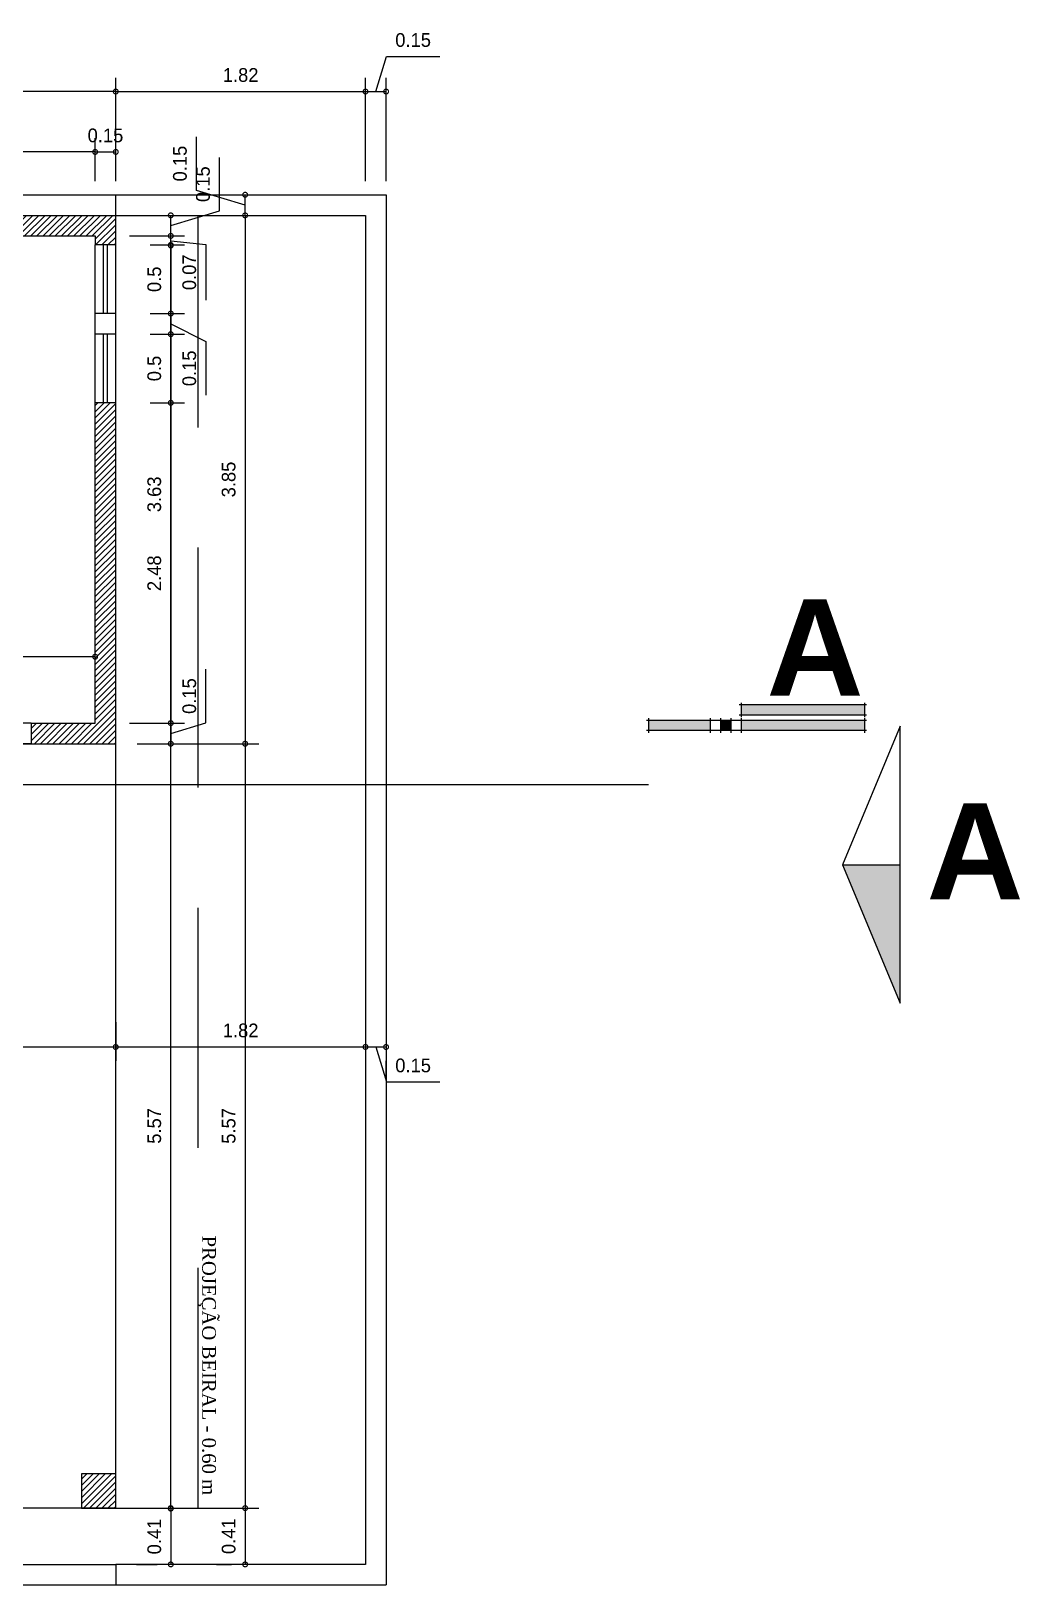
# Model space of a CAD drawing. Extents: x 130 to 509, y 87 to 225.
# Drawn here: x 307.24 to 314.45, y 123.96 to 135.28 of the extents above; entities that cross this region are included whole.
import ezdxf

# ---------------------------------------------------------------- set-up
doc = ezdxf.new("R2010")
doc.units = 0
doc.header["$LTSCALE"] = 7
doc.linetypes.add('ACAD_ISO05W100', pattern=[37.5, 24, -3, 0.5, -3, 0.5, -3, 0.5, -3])
doc.linetypes.add('HIDDEN', pattern=[0.375, 0.25, -0.125])
doc.layers.get('0').update_dxf_attribs({"linetype": 'CONTINUOUS'})
doc.layers.get('DEFPOINTS').update_dxf_attribs({"linetype": 'CONTINUOUS'})
for name, color, linetype in [('01', 7, 'CONTINUOUS'), ('02', 2, 'CONTINUOUS'), ('03', 3, 'CONTINUOUS'), ('04', 4, 'CONTINUOUS'), ('05', 5, 'CONTINUOUS'), ('06', 6, 'CONTINUOUS'), ('20', 2, 'CONTINUOUS'), ('CORTE', 5, 'ACAD_ISO05W100'), ('COTAS', 7, 'CONTINUOUS'), ('CT', 8, 'CONTINUOUS'), ('TEXTO', 3, 'CONTINUOUS')]:
    doc.layers.add(name, color=color, linetype=linetype)
doc.styles.add('SANSSERIFBOLD', font='sasb____.pfb')
doc.styles.add('TIMES', font='times.ttf')
doc.dimstyles.get("Standard").update_dxf_attribs({"dimtxt": 0.18, "dimasz": 0.18, "dimexe": 0.18, "dimexo": 0.0625, "dimgap": 0.09, "dimtad": 0, "dimtih": 1, "dimtoh": 1, "dimdec": 4, "dimzin": 0, "dimdsep": 46, "dimtxsty": 'Standard', "dimcen": 0.09, "dimadec": 0, "dimazin": 0, "dimtfac": 1, "dimtdec": 4, "dimtofl": 0, "dimtmove": 0, "dimatfit": 3, "dimfxl": 1, "dimtolj": 1, "dimtzin": 0, "dimarcsym": 0})
pattern_1 = [(45, (0, -11.625876), (-0.0224506403, 0.0224506403), [])]

# ---------------------------------------------------------------- blocks, each defined once
blk = doc.blocks.new('_DOTSMALL')
at = {"color": 0, "linetype": 'ByBlock', "const_width": 0.5}
blk.add_lwpolyline([(-0.0625, 0, 1), (0.0625, 0, 1)], format="xyb", close=True, dxfattribs=at)
blk = doc.blocks.new('*D83')
at = {"layer": 'COTAS', "color": 0}
for p, q in [((308.108, 130.088), (308.359, 130.088)), ((308.259, 124.518), (308.259, 130.088))]:
    blk.add_line(p, q, dxfattribs=at)
at = {"layer": 'DEFPOINTS', "color": 0}
for p in [(307.858, 130.088), (308.259, 130.088), (307.847, 124.518)]:
    blk.add_point(p, dxfattribs=at)
at = {"layer": 'COTAS', "color": 0, "xscale": 0.07, "yscale": 0.07, "zscale": 0.07}
for p, rotation in [((308.259, 130.088), 90), ((308.259, 124.518), 270)]:
    blk.add_blockref('_DOTSMALL', p, dxfattribs=dict(at, rotation=rotation))
at = {"layer": 'COTAS', "color": 2, "insert": (308.139, 127.303), "char_height": 0.1, "attachment_point": 5, "rotation": 90}
blk.add_mtext('\\A1;5.57', dxfattribs=at)
blk = doc.blocks.new('*D84')
at = {"layer": 'COTAS', "color": 0}
for p, q in [((308.108, 132.572), (308.359, 132.572)), ((308.259, 130.088), (308.259, 132.572))]:
    blk.add_line(p, q, dxfattribs=at)
at = {"layer": 'DEFPOINTS', "color": 0}
for p in [(307.858, 132.572), (308.259, 132.572), (307.858, 130.088)]:
    blk.add_point(p, dxfattribs=at)
at = {"layer": 'COTAS', "color": 0, "xscale": 0.07, "yscale": 0.07, "zscale": 0.07}
for p, rotation in [((308.259, 132.572), 90), ((308.259, 130.088), 270)]:
    blk.add_blockref('_DOTSMALL', p, dxfattribs=dict(at, rotation=rotation))
at = {"layer": 'COTAS', "color": 2, "insert": (308.139, 131.33), "char_height": 0.1, "attachment_point": 5, "rotation": 90}
blk.add_mtext('\\A1;2.48', dxfattribs=at)
blk = doc.blocks.new('*D85')
at = {"layer": 'COTAS', "color": 0}
for p, q in [((308.108, 133.072), (308.359, 133.072)), ((308.259, 132.572), (308.259, 133.072))]:
    blk.add_line(p, q, dxfattribs=at)
at = {"layer": 'DEFPOINTS', "color": 0}
for p in [(307.858, 133.072), (308.259, 133.072), (307.858, 132.572)]:
    blk.add_point(p, dxfattribs=at)
at = {"layer": 'COTAS', "color": 0, "xscale": 0.07, "yscale": 0.07, "zscale": 0.07}
for p, rotation in [((308.259, 133.072), 90), ((308.259, 132.572), 270)]:
    blk.add_blockref('_DOTSMALL', p, dxfattribs=dict(at, rotation=rotation))
at = {"layer": 'COTAS', "color": 2, "insert": (308.139, 132.822), "char_height": 0.1, "attachment_point": 5, "rotation": 90}
blk.add_mtext('\\A1;0.5', dxfattribs=at)
blk = doc.blocks.new('*D86')
at = {"layer": 'COTAS', "color": 0}
for p, q in [((308.108, 133.222), (308.359, 133.222)), ((308.259, 133.072), (308.259, 133.222)), ((308.259, 133.147), (308.514, 133.018)), ((308.514, 133.018), (308.514, 132.628))]:
    blk.add_line(p, q, dxfattribs=at)
at = {"layer": 'DEFPOINTS', "color": 0}
for p in [(307.858, 133.222), (308.259, 133.222), (307.858, 133.072)]:
    blk.add_point(p, dxfattribs=at)
at = {"layer": 'COTAS', "color": 0, "xscale": 0.07, "yscale": 0.07, "zscale": 0.07}
for p, rotation in [((308.259, 133.222), 90), ((308.259, 133.072), 270)]:
    blk.add_blockref('_DOTSMALL', p, dxfattribs=dict(at, rotation=rotation))
at = {"layer": 'COTAS', "color": 2, "insert": (308.394, 132.823), "char_height": 0.1, "attachment_point": 5, "rotation": 90}
blk.add_mtext('\\A1;0.15', dxfattribs=at)
blk = doc.blocks.new('*D87')
at = {"layer": 'COTAS', "color": 0}
for p, q in [((308.108, 133.722), (308.359, 133.722)), ((308.259, 133.222), (308.259, 133.722))]:
    blk.add_line(p, q, dxfattribs=at)
at = {"layer": 'DEFPOINTS', "color": 0}
for p in [(307.858, 133.722), (308.259, 133.722), (307.858, 133.222)]:
    blk.add_point(p, dxfattribs=at)
at = {"layer": 'COTAS', "color": 0, "xscale": 0.07, "yscale": 0.07, "zscale": 0.07}
for p, rotation in [((308.259, 133.722), 90), ((308.259, 133.222), 270)]:
    blk.add_blockref('_DOTSMALL', p, dxfattribs=dict(at, rotation=rotation))
at = {"layer": 'COTAS', "color": 2, "insert": (308.139, 133.472), "char_height": 0.1, "attachment_point": 5, "rotation": 90}
blk.add_mtext('\\A1;0.5', dxfattribs=at)
blk = doc.blocks.new('*D88')
at = {"layer": 'COTAS', "color": 0}
for p, q in [((308.259, 133.722), (308.259, 130.088)), ((308.013, 130.088), (308.159, 130.088))]:
    blk.add_line(p, q, dxfattribs=at)
at = {"layer": 'DEFPOINTS', "color": 0}
for p in [(307.858, 133.722), (308.259, 130.088), (308.263, 130.088)]:
    blk.add_point(p, dxfattribs=at)
at = {"layer": 'COTAS', "color": 0, "xscale": 0.07, "yscale": 0.07, "zscale": 0.07}
for p, rotation in [((308.259, 133.722), 90), ((308.259, 130.088), 270)]:
    blk.add_blockref('_DOTSMALL', p, dxfattribs=dict(at, rotation=rotation))
at = {"layer": 'COTAS', "color": 2, "insert": (308.139, 131.905), "char_height": 0.1, "attachment_point": 5, "rotation": 90}
blk.add_mtext('\\A1;3.63', dxfattribs=at)
blk = doc.blocks.new('*D89')
at = {"layer": 'COTAS', "color": 0}
for p, q in [((308.514, 130.24), (308.514, 130.63)), ((307.958, 130.238), (308.359, 130.238)), ((308.259, 130.163), (308.514, 130.24)), ((308.259, 130.088), (308.259, 130.238))]:
    blk.add_line(p, q, dxfattribs=at)
at = {"layer": 'DEFPOINTS', "color": 0}
for p in [(307.708, 130.238), (308.259, 130.238), (308.263, 130.088)]:
    blk.add_point(p, dxfattribs=at)
at = {"layer": 'COTAS', "color": 0, "xscale": 0.07, "yscale": 0.07, "zscale": 0.07}
for p, rotation in [((308.259, 130.238), 90), ((308.259, 130.088), 270)]:
    blk.add_blockref('_DOTSMALL', p, dxfattribs=dict(at, rotation=rotation))
at = {"layer": 'COTAS', "color": 2, "insert": (308.394, 130.435), "char_height": 0.1, "attachment_point": 5, "rotation": 90}
blk.add_mtext('\\A1;0.15', dxfattribs=at)
blk = doc.blocks.new('*D90')
at = {"layer": 'COTAS', "color": 0}
for p, q in [((308.259, 133.788), (308.259, 133.858)), ((307.958, 133.788), (308.359, 133.788)), ((308.259, 133.718), (308.259, 133.788)), ((308.259, 133.718), (308.259, 133.788)), ((308.259, 133.753), (308.514, 133.726)), ((308.514, 133.726), (308.514, 133.319)), ((308.259, 133.718), (308.259, 133.648))]:
    blk.add_line(p, q, dxfattribs=at)
at = {"layer": 'DEFPOINTS', "color": 0}
for p in [(307.708, 133.788), (308.259, 133.788), (308.259, 133.718)]:
    blk.add_point(p, dxfattribs=at)
at = {"layer": 'COTAS', "color": 0, "xscale": 0.07, "yscale": 0.07, "zscale": 0.07}
for p, rotation in [((308.259, 133.788), 270), ((308.259, 133.718), 90)]:
    blk.add_blockref('_DOTSMALL', p, dxfattribs=dict(at, rotation=rotation))
at = {"layer": 'COTAS', "color": 2, "insert": (308.394, 133.523), "char_height": 0.1, "attachment_point": 5, "rotation": 90}
blk.add_mtext('\\A1;0.07', dxfattribs=at)
blk = doc.blocks.new('*D91')
at = {"layer": 'COTAS', "color": 0}
for p, q in [((308.614, 133.97), (308.614, 134.36)), ((308.259, 133.863), (308.614, 133.97)), ((307.958, 133.938), (308.359, 133.938)), ((308.259, 133.788), (308.259, 133.938))]:
    blk.add_line(p, q, dxfattribs=at)
at = {"layer": 'DEFPOINTS', "color": 0}
for p in [(307.708, 133.938), (308.259, 133.938), (307.708, 133.788)]:
    blk.add_point(p, dxfattribs=at)
at = {"layer": 'COTAS', "color": 0, "xscale": 0.07, "yscale": 0.07, "zscale": 0.07}
for p, rotation in [((308.259, 133.938), 90), ((308.259, 133.788), 270)]:
    blk.add_blockref('_DOTSMALL', p, dxfattribs=dict(at, rotation=rotation))
at = {"layer": 'COTAS', "color": 2, "insert": (308.494, 134.165), "char_height": 0.1, "attachment_point": 5, "rotation": 90}
blk.add_mtext('\\A1;0.15', dxfattribs=at)
blk = doc.blocks.new('*D92')
at = {"layer": 'COTAS', "color": 0}
for p, q in [((308.259, 124.514), (308.259, 124.108)), ((308.009, 124.108), (308.159, 124.108))]:
    blk.add_line(p, q, dxfattribs=at)
at = {"layer": 'DEFPOINTS', "color": 0}
for p in [(308.259, 124.514), (308.259, 124.108), (308.259, 124.108)]:
    blk.add_point(p, dxfattribs=at)
at = {"layer": 'COTAS', "color": 0, "xscale": 0.07, "yscale": 0.07, "zscale": 0.07}
for p, rotation in [((308.259, 124.514), 90), ((308.259, 124.108), 270)]:
    blk.add_blockref('_DOTSMALL', p, dxfattribs=dict(at, rotation=rotation))
at = {"layer": 'COTAS', "color": 2, "insert": (308.139, 124.311), "char_height": 0.1, "attachment_point": 5, "rotation": 90}
blk.add_mtext('\\A1;0.41', dxfattribs=at)
blk = doc.blocks.new('*D113')
at = {"color": 0, "linetype": 'ByBlock'}
for p, q in [((307.708, 145.814), (307.708, 146.126)), ((307.858, 145.814), (307.858, 146.126)), ((307.708, 146.026), (307.858, 146.026))]:
    blk.add_line(p, q, dxfattribs=at)
at = {"layer": 'DEFPOINTS', "color": 0, "linetype": 'ByBlock'}
for p in [(307.858, 146.026), (307.708, 145.564), (307.858, 145.564)]:
    blk.add_point(p, dxfattribs=at)
at = {"color": 0, "linetype": 'ByBlock', "xscale": 0.07, "yscale": 0.07, "zscale": 0.07, "rotation": 180}
blk.add_blockref('_DOTSMALL', (307.708, 146.026), dxfattribs=at)
at = {"color": 0, "linetype": 'ByBlock', "xscale": 0.07, "yscale": 0.07, "zscale": 0.07}
blk.add_blockref('_DOTSMALL', (307.858, 146.026), dxfattribs=at)
at = {"color": 2, "linetype": 'ByBlock', "insert": (307.783, 146.146), "char_height": 0.1, "attachment_point": 5}
blk.add_mtext('\\A1;0.15', dxfattribs=at)
blk = doc.blocks.new('*D114')
at = {"layer": 'COTAS', "color": 0}
for p, q in [((304.858, 134.188), (304.858, 134.5)), ((307.708, 134.4), (304.858, 134.4))]:
    blk.add_line(p, q, dxfattribs=at)
at = {"layer": 'DEFPOINTS', "color": 0}
for p in [(304.858, 134.4), (304.858, 133.938), (307.708, 133.938)]:
    blk.add_point(p, dxfattribs=at)
at = {"layer": 'COTAS', "color": 0, "xscale": 0.07, "yscale": 0.07, "zscale": 0.07, "rotation": 180}
blk.add_blockref('_DOTSMALL', (304.858, 134.4), dxfattribs=at)
at = {"layer": 'COTAS', "color": 0, "xscale": 0.07, "yscale": 0.07, "zscale": 0.07}
blk.add_blockref('_DOTSMALL', (307.708, 134.4), dxfattribs=at)
at = {"layer": 'COTAS', "color": 2, "insert": (306.283, 134.52), "char_height": 0.1, "attachment_point": 5}
blk.add_mtext('\\A1;2.85', dxfattribs=at)
blk = doc.blocks.new('*D196')
at = {"color": 0, "linetype": 'ByBlock'}
for p, q in [((308.108, 145.564), (308.901, 145.564)), ((308.801, 145.564), (308.801, 141.714)), ((308.108, 141.714), (308.901, 141.714))]:
    blk.add_line(p, q, dxfattribs=at)
at = {"layer": 'DEFPOINTS', "color": 0, "linetype": 'ByBlock'}
for p in [(307.858, 145.564), (307.858, 141.714), (308.801, 141.714)]:
    blk.add_point(p, dxfattribs=at)
at = {"color": 0, "linetype": 'ByBlock', "xscale": 0.07, "yscale": 0.07, "zscale": 0.07}
for p, rotation in [((308.801, 145.564), 90), ((308.801, 141.714), 270)]:
    blk.add_blockref('_DOTSMALL', p, dxfattribs=dict(at, rotation=rotation))
at = {"color": 2, "linetype": 'ByBlock', "insert": (308.681, 143.639), "char_height": 0.1, "attachment_point": 5, "rotation": 90}
blk.add_mtext('\\A1;3.85', dxfattribs=at)
blk = doc.blocks.new('*D197')
at = {"layer": 'COTAS', "color": 0}
for p, q in [((308.446, 134.12), (308.446, 134.51)), ((308.801, 134.013), (308.446, 134.12)), ((308.593, 134.088), (308.701, 134.088)), ((308.801, 133.938), (308.801, 134.088))]:
    blk.add_line(p, q, dxfattribs=at)
at = {"layer": 'DEFPOINTS', "color": 0}
for p in [(308.801, 134.088), (308.843, 134.088), (307.858, 133.938)]:
    blk.add_point(p, dxfattribs=at)
at = {"layer": 'COTAS', "color": 0, "xscale": 0.07, "yscale": 0.07, "zscale": 0.07}
for p, rotation in [((308.801, 134.088), 90), ((308.801, 133.938), 270)]:
    blk.add_blockref('_DOTSMALL', p, dxfattribs=dict(at, rotation=rotation))
at = {"layer": 'COTAS', "color": 2, "insert": (308.326, 134.315), "char_height": 0.1, "attachment_point": 5, "rotation": 90}
blk.add_mtext('\\A1;0.15', dxfattribs=at)
blk = doc.blocks.new('*D198')
at = {"layer": 'COTAS', "color": 0}
for p, q in [((308.801, 130.088), (308.801, 124.518)), ((308.108, 124.518), (308.901, 124.518))]:
    blk.add_line(p, q, dxfattribs=at)
at = {"layer": 'DEFPOINTS', "color": 0}
for p in [(307.858, 130.088), (307.858, 124.518), (308.801, 124.518)]:
    blk.add_point(p, dxfattribs=at)
at = {"layer": 'COTAS', "color": 0, "xscale": 0.07, "yscale": 0.07, "zscale": 0.07}
for p, rotation in [((308.801, 130.088), 90), ((308.801, 124.518), 270)]:
    blk.add_blockref('_DOTSMALL', p, dxfattribs=dict(at, rotation=rotation))
at = {"layer": 'COTAS', "color": 2, "insert": (308.681, 127.303), "char_height": 0.1, "attachment_point": 5, "rotation": 90}
blk.add_mtext('\\A1;5.57', dxfattribs=at)
blk = doc.blocks.new('*D199')
at = {"layer": 'COTAS', "color": 0}
for p, q in [((308.801, 124.518), (308.801, 124.108)), ((308.593, 124.108), (308.701, 124.108))]:
    blk.add_line(p, q, dxfattribs=at)
at = {"layer": 'DEFPOINTS', "color": 0}
for p in [(307.858, 124.518), (308.801, 124.108), (308.843, 124.108)]:
    blk.add_point(p, dxfattribs=at)
at = {"layer": 'COTAS', "color": 0, "xscale": 0.07, "yscale": 0.07, "zscale": 0.07}
for p, rotation in [((308.801, 124.518), 90), ((308.801, 124.108), 270)]:
    blk.add_blockref('_DOTSMALL', p, dxfattribs=dict(at, rotation=rotation))
at = {"layer": 'COTAS', "color": 2, "insert": (308.681, 124.313), "char_height": 0.1, "attachment_point": 5, "rotation": 90}
blk.add_mtext('\\A1;0.41', dxfattribs=at)
blk = doc.blocks.new('*D200')
at = {"color": 0, "linetype": 'ByBlock'}
for p, q in [((301.237, 145.814), (301.237, 146.566)), ((307.858, 145.814), (307.858, 146.566)), ((307.858, 146.466), (301.237, 146.466))]:
    blk.add_line(p, q, dxfattribs=at)
at = {"layer": 'DEFPOINTS', "color": 0, "linetype": 'ByBlock'}
for p in [(301.237, 146.466), (301.237, 145.564), (307.858, 145.564)]:
    blk.add_point(p, dxfattribs=at)
at = {"color": 0, "linetype": 'ByBlock', "xscale": 0.07, "yscale": 0.07, "zscale": 0.07, "rotation": 180}
blk.add_blockref('_DOTSMALL', (301.237, 146.466), dxfattribs=at)
at = {"color": 0, "linetype": 'ByBlock', "xscale": 0.07, "yscale": 0.07, "zscale": 0.07}
blk.add_blockref('_DOTSMALL', (307.858, 146.466), dxfattribs=at)
at = {"color": 2, "linetype": 'ByBlock', "insert": (304.548, 146.586), "char_height": 0.1, "attachment_point": 5}
blk.add_mtext('\\A1;6.62', dxfattribs=at)
blk = doc.blocks.new('*D201')
at = {"layer": 'COTAS', "color": 0}
for p, q in [((309.678, 134.188), (309.678, 134.94)), ((307.858, 134.84), (309.678, 134.84))]:
    blk.add_line(p, q, dxfattribs=at)
at = {"layer": 'DEFPOINTS', "color": 0}
for p in [(309.678, 134.84), (307.858, 133.938), (309.678, 133.938)]:
    blk.add_point(p, dxfattribs=at)
at = {"layer": 'COTAS', "color": 0, "xscale": 0.07, "yscale": 0.07, "zscale": 0.07, "rotation": 180}
blk.add_blockref('_DOTSMALL', (307.858, 134.84), dxfattribs=at)
at = {"layer": 'COTAS', "color": 0, "xscale": 0.07, "yscale": 0.07, "zscale": 0.07}
blk.add_blockref('_DOTSMALL', (309.678, 134.84), dxfattribs=at)
at = {"layer": 'COTAS', "color": 2, "insert": (308.768, 134.96), "char_height": 0.1, "attachment_point": 5}
blk.add_mtext('\\A1;1.82', dxfattribs=at)
blk = doc.blocks.new('*D202')
at = {"layer": 'COTAS', "color": 0}
for p, q in [((309.753, 134.84), (309.83, 135.095)), ((309.83, 135.095), (310.22, 135.095)), ((309.828, 134.188), (309.828, 134.94)), ((309.678, 134.84), (309.828, 134.84))]:
    blk.add_line(p, q, dxfattribs=at)
at = {"layer": 'DEFPOINTS', "color": 0}
for p in [(309.828, 134.84), (309.678, 133.938), (309.828, 133.938)]:
    blk.add_point(p, dxfattribs=at)
at = {"layer": 'COTAS', "color": 0, "xscale": 0.07, "yscale": 0.07, "zscale": 0.07, "rotation": 180}
blk.add_blockref('_DOTSMALL', (309.678, 134.84), dxfattribs=at)
at = {"layer": 'COTAS', "color": 0, "xscale": 0.07, "yscale": 0.07, "zscale": 0.07}
blk.add_blockref('_DOTSMALL', (309.828, 134.84), dxfattribs=at)
at = {"layer": 'COTAS', "color": 2, "insert": (310.025, 135.215), "char_height": 0.1, "attachment_point": 5}
blk.add_mtext('\\A1;0.15', dxfattribs=at)
blk = doc.blocks.new('*D206')
at = {"color": 0, "linetype": 'ByBlock'}
for p, q in [((305.861, 139.686), (305.861, 139.404)), ((307.858, 139.686), (307.858, 139.404)), ((305.861, 139.504), (307.858, 139.504))]:
    blk.add_line(p, q, dxfattribs=at)
at = {"layer": 'DEFPOINTS', "color": 0, "linetype": 'ByBlock'}
for p in [(305.861, 139.936), (307.858, 139.936), (307.858, 139.504)]:
    blk.add_point(p, dxfattribs=at)
at = {"color": 0, "linetype": 'ByBlock', "xscale": 0.07, "yscale": 0.07, "zscale": 0.07, "rotation": 180}
blk.add_blockref('_DOTSMALL', (305.861, 139.504), dxfattribs=at)
at = {"color": 0, "linetype": 'ByBlock', "xscale": 0.07, "yscale": 0.07, "zscale": 0.07}
blk.add_blockref('_DOTSMALL', (307.858, 139.504), dxfattribs=at)
at = {"color": 2, "linetype": 'ByBlock', "insert": (306.86, 139.624), "char_height": 0.1, "attachment_point": 5}
blk.add_mtext('\\A1;2', dxfattribs=at)
blk = doc.blocks.new('*D207')
at = {"layer": 'COTAS', "color": 0}
for p, q in [((309.678, 128.102), (309.678, 127.978)), ((307.858, 127.878), (309.678, 127.878))]:
    blk.add_line(p, q, dxfattribs=at)
at = {"layer": 'DEFPOINTS', "color": 0}
for p in [(307.858, 128.31), (309.678, 127.878), (309.678, 127.852)]:
    blk.add_point(p, dxfattribs=at)
at = {"layer": 'COTAS', "color": 0, "xscale": 0.07, "yscale": 0.07, "zscale": 0.07, "rotation": 180}
blk.add_blockref('_DOTSMALL', (307.858, 127.878), dxfattribs=at)
at = {"layer": 'COTAS', "color": 0, "xscale": 0.07, "yscale": 0.07, "zscale": 0.07}
blk.add_blockref('_DOTSMALL', (309.678, 127.878), dxfattribs=at)
at = {"layer": 'COTAS', "color": 2, "insert": (308.768, 127.998), "char_height": 0.1, "attachment_point": 5}
blk.add_mtext('\\A1;1.82', dxfattribs=at)
blk = doc.blocks.new('*D208')
at = {"layer": 'COTAS', "color": 0}
for p, q in [((309.678, 127.878), (309.828, 127.878)), ((309.753, 127.878), (309.83, 127.623)), ((309.828, 127.641), (309.828, 127.778)), ((309.83, 127.623), (310.22, 127.623))]:
    blk.add_line(p, q, dxfattribs=at)
at = {"layer": 'DEFPOINTS', "color": 0}
for p in [(309.678, 127.852), (309.828, 127.891), (309.828, 127.878)]:
    blk.add_point(p, dxfattribs=at)
at = {"layer": 'COTAS', "color": 0, "xscale": 0.07, "yscale": 0.07, "zscale": 0.07, "rotation": 180}
blk.add_blockref('_DOTSMALL', (309.678, 127.878), dxfattribs=at)
at = {"layer": 'COTAS', "color": 0, "xscale": 0.07, "yscale": 0.07, "zscale": 0.07}
blk.add_blockref('_DOTSMALL', (309.828, 127.878), dxfattribs=at)
at = {"layer": 'COTAS', "color": 2, "insert": (310.025, 127.743), "char_height": 0.1, "attachment_point": 5}
blk.add_mtext('\\A1;0.15', dxfattribs=at)
blk = doc.blocks.new('CT')
at = {"layer": 'CT'}
for p, q in [((-2.14, 0.25), (-0.9, 0.25)), ((-2.12, 0.27), (-2.12, 0.13)), ((-0.92, 0.27), (-0.92, 0.13)), ((-2.14, 0.15), (-0.9, 0.15)), ((-2.14, 0.1), (0, 0.1)), ((-2.14, 0), (0, 0)), ((-2.12, 0.12), (-2.12, -0.02)), ((-0.92, 0.12), (-0.92, -0.02)), ((-0.82, 0.12), (-0.82, -0.02)), ((-0.72, 0.12), (-0.72, -0.02)), ((-0.62, 0.12), (-0.62, -0.02)), ((-0.02, 0.12), (-0.02, -0.02))]:
    blk.add_line(p, q, dxfattribs=at)
for points in [[(-2.12, 0.15), (-0.92, 0.15), (-2.12, 0.25), (-0.92, 0.25)], [(-2.12, 0), (-0.92, 0), (-2.12, 0.1), (-0.92, 0.1)], [(-0.82, 0), (-0.72, 0), (-0.82, 0.1), (-0.72, 0.1)], [(-0.62, 0), (-0.02, 0), (-0.62, 0.1), (-0.02, 0.1)]]:
    blk.add_solid(points, dxfattribs=at)
blk = doc.blocks.new('*D245')
at = {"color": 0, "linetype": 'ByBlock'}
for p, q in [((304.858, 130.491), (304.858, 130.822)), ((307.708, 130.488), (307.708, 130.822)), ((307.708, 130.722), (304.858, 130.722))]:
    blk.add_line(p, q, dxfattribs=at)
at = {"layer": 'DEFPOINTS', "color": 0, "linetype": 'ByBlock'}
for p in [(304.858, 130.722), (304.858, 130.241), (307.708, 130.238)]:
    blk.add_point(p, dxfattribs=at)
at = {"color": 0, "linetype": 'ByBlock', "xscale": 0.07, "yscale": 0.07, "zscale": 0.07, "rotation": 180}
blk.add_blockref('_DOTSMALL', (304.858, 130.722), dxfattribs=at)
at = {"color": 0, "linetype": 'ByBlock', "xscale": 0.07, "yscale": 0.07, "zscale": 0.07}
blk.add_blockref('_DOTSMALL', (307.708, 130.722), dxfattribs=at)
at = {"color": 2, "linetype": 'ByBlock', "insert": (306.283, 130.842), "char_height": 0.1, "attachment_point": 5}
blk.add_mtext('\\A1;2.85', dxfattribs=at)

msp = doc.modelspace()

# ---------------------------------------------------------------- hatches: boundary and pattern name
at = {"layer": '05'}
msp.add_hatch(color=256, dxfattribs=at).paths.add_polyline_path([(313.574, 128.197), (313.574, 129.206), (313.154, 129.206)])
at = {"layer": 'COTAS'}
h = msp.add_hatch(dxfattribs=at)
h.set_pattern_fill('ANSI31', color=256, scale=0.01, style=0)
h.set_pattern_definition(pattern_1)
h.paths.add_polyline_path([(307.858, 133.938), (304.858, 133.938), (304.858, 133.788), (307.708, 133.788), (307.708, 133.722), (307.858, 133.722)])
h = msp.add_hatch(dxfattribs=at)
h.set_pattern_fill('ANSI31', color=256, scale=0.01, style=0)
h.set_pattern_definition(pattern_1)
h.paths.add_polyline_path([(307.858, 132.572), (307.708, 132.572), (307.708, 130.238), (307.241, 130.238), (307.241, 130.088), (307.858, 130.088)])
h = msp.add_hatch(dxfattribs=at)
h.set_pattern_fill('ANSI31', color=256, scale=0.01, style=0)
h.set_pattern_definition(pattern_1)
h.paths.add_polyline_path([(307.608, 124.768), (307.608, 124.518), (307.858, 124.518), (307.858, 124.768)])

# ---------------------------------------------------------------- linework, layer by layer
at = {"layer": '02'}
for p, q in [((307.241, 130.238), (305.239, 130.238)), ((307.241, 130.088), (305.239, 130.088)), ((305.239, 130.088), (307.241, 130.088))]:
    msp.add_line(p, q, dxfattribs=at)
at = {"layer": '03'}
for p, q in [((307.768, 133.222), (307.768, 133.722)), ((307.798, 133.222), (307.798, 133.722)), ((307.768, 132.572), (307.768, 133.072)), ((307.798, 132.572), (307.798, 133.072))]:
    msp.add_line(p, q, dxfattribs=at)
at = {"layer": '04'}
for p, q in [((307.858, 134.088), (309.828, 134.088)), ((309.828, 134.088), (309.828, 123.958)), ((307.858, 133.938), (309.678, 133.938)), ((309.678, 133.938), (309.678, 124.108)), ((309.678, 124.108), (307.858, 124.108)), ((307.858, 123.958), (309.828, 123.958))]:
    msp.add_line(p, q, dxfattribs=at)
at = {"layer": '05'}
msp.add_line((313.154, 129.206), (313.574, 129.206), dxfattribs=at)
msp.add_lwpolyline([(313.574, 130.216), (313.154, 129.206), (313.574, 128.197), (313.574, 130.216)], dxfattribs=at)
at = {"layer": '06'}
for p, q in [((301.237, 134.088), (307.858, 134.088)), ((307.858, 133.938), (307.858, 134.088)), ((301.237, 133.938), (307.858, 133.938)), ((307.858, 133.722), (307.858, 133.938)), ((304.858, 133.788), (307.708, 133.788)), ((307.708, 133.788), (307.708, 133.722)), ((307.858, 133.722), (307.708, 133.722)), ((307.858, 133.222), (307.708, 133.222)), ((307.708, 133.072), (307.708, 133.222)), ((307.858, 133.072), (307.858, 133.222)), ((307.858, 133.072), (307.708, 133.072)), ((307.708, 130.238), (307.708, 132.572)), ((307.858, 132.572), (307.708, 132.572)), ((307.858, 130.088), (307.858, 132.572)), ((307.241, 130.238), (307.708, 130.238)), ((307.241, 130.238), (307.241, 130.088)), ((307.241, 130.088), (307.858, 130.088)), ((284.928, 124.108), (307.858, 124.108)), ((307.858, 124.108), (307.858, 123.958)), ((284.778, 123.958), (307.858, 123.958))]:
    msp.add_line(p, q, dxfattribs=at)
msp.add_lwpolyline([(307.608, 124.768), (307.608, 124.518), (307.858, 124.518), (307.858, 124.768)], close=True, dxfattribs=at)
at = {"layer": '20', "linetype": 'HIDDEN'}
for p, q in [((308.458, 124.518), (308.458, 133.938)), ((307.858, 124.518), (308.458, 124.518))]:
    msp.add_line(p, q, dxfattribs=at)
at = {"layer": '20'}
for p, q in [((307.708, 133.222), (307.708, 133.722)), ((307.858, 133.222), (307.858, 133.722)), ((307.708, 132.572), (307.708, 133.072)), ((307.858, 132.572), (307.858, 133.072)), ((307.858, 124.518), (307.858, 130.088)), ((307.858, 124.518), (299.458, 124.518))]:
    msp.add_line(p, q, dxfattribs=at)
at = {"layer": 'CORTE'}
msp.add_line((284.02, 129.791), (311.74, 129.791), dxfattribs=at)

# ---------------------------------------------------------------- block references
at = {"layer": 'CORTE', "xscale": -0.75, "yscale": 0.75, "zscale": 0.75}
msp.add_blockref('CT', (311.725, 130.183), dxfattribs=at)

# ---------------------------------------------------------------- texts
at = {"layer": 'CORTE', "color": 4, "style": 'SANSSERIFBOLD'}
for p in [(312.601, 130.439), (313.767, 128.954)]:
    msp.add_text('A', height=0.7, dxfattribs=at).set_placement(p)
at = {"layer": 'TEXTO', "style": 'TIMES'}
msp.add_text('PROJEÇÃO BEIRAL - 0.60 m', height=0.1, rotation=270, dxfattribs=at).set_placement((308.488, 126.504))

# ---------------------------------------------------------------- dimensions: what is measured, and where the dimension line sits
at = {"layer": '01'}
dim = msp.add_linear_dim(base=(304.858, 130.722), p1=(307.708, 130.238), p2=(304.858, 130.241), dimstyle='Standard', override={"dimtxt": 0.1, "dimasz": 0.07, "dimexe": 0.1, "dimexo": 0.25, "dimgap": 0.07, "dimtad": 1, "dimtih": 0, "dimtoh": 0, "dimdec": 2, "dimzin": 8, "dimblk1": 'DOTSMALL', "dimblk2": 'DOTSMALL', "dimsah": 1, "dimcen": -0.1, "dimclrt": 2, "dimtdec": 2, "dimtofl": 1}, dxfattribs=at)
dim.commit()
dim.dimension.update_dxf_attribs({"geometry": '*D245', "text_midpoint": (306.283, 130.842)})
at = {"layer": 'COTAS'}
for base, p1, p2, picture, middle in [((309.828, 134.84), (309.678, 133.938), (309.828, 133.938), '*D202', (309.9, 135.215)), ((309.678, 134.84), (307.858, 133.938), (309.678, 133.938), '*D201', (308.768, 134.96)), ((304.858, 134.4), (307.708, 133.938), (304.858, 133.938), '*D114', (306.283, 134.52)), ((309.678, 127.878), (307.858, 128.31), (309.678, 127.852), '*D207', (308.768, 127.998)), ((309.828, 127.878), (309.678, 127.852), (309.828, 127.891), '*D208', (309.9, 127.743))]:
    dim = msp.add_linear_dim(base=base, p1=p1, p2=p2, dimstyle='Standard', override={"dimtxt": 0.1, "dimasz": 0.07, "dimexe": 0.1, "dimexo": 0.25, "dimgap": 0.07, "dimtad": 1, "dimtih": 0, "dimtoh": 0, "dimdec": 2, "dimzin": 8, "dimblk1": 'DOTSMALL', "dimblk2": 'DOTSMALL', "dimsah": 1, "dimcen": -0.1, "dimse1": 1, "dimclrt": 2, "dimtdec": 2, "dimtofl": 1, "dimtmove": 1}, dxfattribs=at)
    dim.commit()
    dim.dimension.update_dxf_attribs({"geometry": picture, "text_midpoint": middle})
for base, p1, p2, picture, middle in [((301.237, 134.84), (307.858, 133.938), (301.237, 133.938), '*D200', (304.548, 134.96)), ((307.858, 127.878), (305.861, 128.31), (307.858, 128.31), '*D206', (306.86, 127.998))]:
    dim = msp.add_linear_dim(base=base, p1=p1, p2=p2, dimstyle='Standard', override={"dimtxt": 0.1, "dimasz": 0.07, "dimexe": 0.1, "dimexo": 0.25, "dimgap": 0.07, "dimtad": 1, "dimtih": 0, "dimtoh": 0, "dimdec": 2, "dimzin": 8, "dimblk1": 'DOTSMALL', "dimblk2": 'DOTSMALL', "dimsah": 1, "dimcen": -0.1, "dimclrt": 2, "dimtdec": 2, "dimtofl": 1}, dxfattribs=at)
    dim.commit()
    dim.dimension.update_dxf_attribs({"geometry": picture, "text_midpoint": middle, "insert": (0, -11.626)})
dim = msp.add_linear_dim(base=(307.858, 134.4), p1=(307.708, 133.938), p2=(307.858, 133.938), dimstyle='Standard', override={"dimtxt": 0.1, "dimasz": 0.07, "dimexe": 0.1, "dimexo": 0.25, "dimgap": 0.07, "dimtad": 1, "dimtih": 0, "dimtoh": 0, "dimdec": 2, "dimzin": 8, "dimblk1": 'DOTSMALL', "dimblk2": 'DOTSMALL', "dimsah": 1, "dimcen": -0.1, "dimclrt": 2, "dimtdec": 2, "dimtofl": 1}, dxfattribs=at)
dim.commit()
dim.dimension.update_dxf_attribs({"geometry": '*D113', "text_midpoint": (307.783, 134.4), "dimtype": 160, "insert": (0, -11.626)})
for base, p1, p2, picture, middle in [((308.801, 134.088), (307.858, 133.938), (308.843, 134.088), '*D197', (308.326, 134.19)), ((308.259, 133.938), (307.708, 133.788), (307.708, 133.938), '*D91', (308.494, 134.04)), ((308.259, 133.722), (307.858, 133.222), (307.858, 133.722), '*D87', (308.139, 133.472)), ((308.259, 130.088), (307.858, 133.722), (308.263, 130.088), '*D88', (308.139, 131.905)), ((308.259, 133.072), (307.858, 132.572), (307.858, 133.072), '*D85', (308.139, 132.822)), ((308.259, 132.572), (307.858, 130.088), (307.858, 132.572), '*D84', (308.139, 131.33)), ((308.259, 130.238), (308.263, 130.088), (307.708, 130.238), '*D89', (308.394, 130.31)), ((308.259, 130.088), (307.847, 124.518), (307.858, 130.088), '*D83', (308.139, 127.303)), ((308.801, 124.518), (307.858, 130.088), (307.858, 124.518), '*D198', (308.681, 127.303)), ((308.801, 124.108), (307.858, 124.518), (308.843, 124.108), '*D199', (308.681, 124.313)), ((308.259, 124.108), (308.259, 124.514), (308.259, 124.108), '*D92', (308.139, 124.311))]:
    dim = msp.add_linear_dim(base=base, p1=p1, p2=p2, angle=90, dimstyle='Standard', override={"dimtxt": 0.1, "dimasz": 0.07, "dimexe": 0.1, "dimexo": 0.25, "dimgap": 0.07, "dimtad": 1, "dimtih": 0, "dimtoh": 0, "dimdec": 2, "dimzin": 8, "dimblk1": 'DOTSMALL', "dimblk2": 'DOTSMALL', "dimsah": 1, "dimcen": -0.1, "dimse1": 1, "dimclrt": 2, "dimtdec": 2, "dimtofl": 1, "dimtmove": 1}, dxfattribs=at)
    dim.commit()
    dim.dimension.update_dxf_attribs({"geometry": picture, "text_midpoint": middle})
dim = msp.add_linear_dim(base=(308.801, 130.088), p1=(307.858, 133.938), p2=(307.858, 130.088), angle=90, dimstyle='Standard', override={"dimtxt": 0.1, "dimasz": 0.07, "dimexe": 0.1, "dimexo": 0.25, "dimgap": 0.07, "dimtad": 1, "dimtih": 0, "dimtoh": 0, "dimdec": 2, "dimzin": 8, "dimblk1": 'DOTSMALL', "dimblk2": 'DOTSMALL', "dimsah": 1, "dimcen": -0.1, "dimclrt": 2, "dimtdec": 2, "dimtofl": 1}, dxfattribs=at)
dim.commit()
dim.dimension.update_dxf_attribs({"geometry": '*D196', "text_midpoint": (308.681, 132.013), "insert": (0, -11.626)})
for base, p1, p2, picture, middle in [((308.259, 133.788), (308.259, 133.718), (307.708, 133.788), '*D90', (308.514, 133.656)), ((308.259, 133.222), (307.858, 133.072), (307.858, 133.222), '*D86', (308.514, 132.948))]:
    dim = msp.add_linear_dim(base=base, p1=p1, p2=p2, angle=90, dimstyle='Standard', override={"dimtxt": 0.1, "dimasz": 0.07, "dimexe": 0.1, "dimexo": 0.25, "dimgap": 0.07, "dimtad": 1, "dimtih": 0, "dimtoh": 0, "dimdec": 2, "dimzin": 8, "dimblk1": 'DOTSMALL', "dimblk2": 'DOTSMALL', "dimsah": 1, "dimcen": -0.1, "dimse1": 1, "dimclrt": 2, "dimtdec": 2, "dimtofl": 1, "dimtmove": 1}, dxfattribs=at)
    dim.commit()
    dim.dimension.update_dxf_attribs({"geometry": picture, "text_midpoint": middle, "dimtype": 160})

doc.saveas('drawing.dxf')
